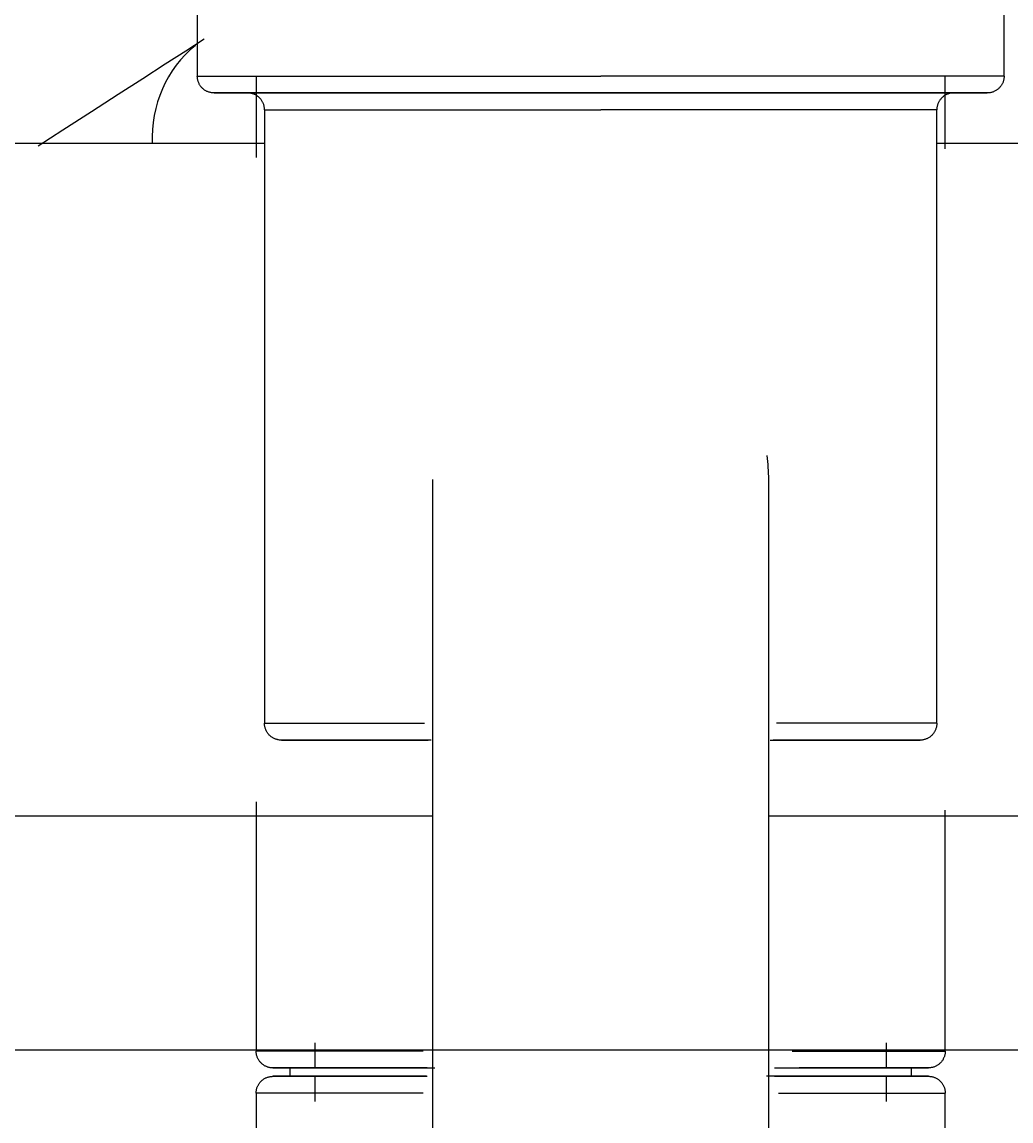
# Model space of a CAD drawing. Header units: millimetres. Extents: x 173236 to 801264, y -94969 to 615039.
# Drawn here: x 642958 to 643016.9, y 68465.2 to 68530.6 of the extents above; entities that cross this region are included whole.
import ezdxf

# ---------------------------------------------------------------- set-up
doc = ezdxf.new("R2010")
doc.units = ezdxf.units.MM
doc.header["$MEASUREMENT"] = 0
for name, color, linetype in [('VOX-A-ANNO-GRID-LINE', 254, 'Continuous'), ('VOX-A-ELEV-1-NEAR', 130, 'Continuous'), ('VOX-I- FURN-LAYOUT', 93, 'Continuous')]:
    doc.layers.add(name, color=color, linetype=linetype)

# ---------------------------------------------------------------- blocks, each defined once
blk = doc.blocks.new('dd')
at = {"layer": 'VOX-A-ANNO-GRID-LINE', "transparency": 33554610}
blk.add_line((725773.869, 159771.319), (698032.949, 159771.319), dxfattribs=at)
blk = doc.blocks.new('Shower_columns_15486 - Xref_5A9743C00 - Torture_dwg_H_PIVOT-1495418-First Floor')
for p, q in [((-0.8071, -1.3386), (-0.8071, -1.5289)), ((0.8071, -1.509), (0.8071, -1.3386)), ((-0.8071, -3.038), (-0.8071, -3.622)), ((0.8071, -3.622), (0.8071, -3.058)), ((-0.6693, -3.6024), (-0.6693, -3.6614)), ((0.6693, -3.6614), (0.6693, -3.6024)), ((-0.4162, -3.622), (-0.8071, -3.622)), ((0.4484, -3.622), (0.8071, -3.622)), ((-0.414, -3.6614), (-0.7677, -3.6614)), ((-0.7283, -3.6614), (-0.7283, -3.6811)), ((-0.7283, -3.6614), (-0.4115, -3.6614)), ((-0.6693, -3.6614), (-0.4068, -3.6614)), ((-0.4068, -3.6614), (-0.6693, -3.6614)), ((0.4068, -3.6614), (0.6693, -3.6614)), ((0.4068, -3.6614), (0.6693, -3.6614)), ((0.4115, -3.6614), (0.7283, -3.6614)), ((0.414, -3.6614), (0.7677, -3.6614)), ((0.7283, -3.6811), (0.7283, -3.6614)), ((-0.7677, -3.6811), (-0.414, -3.6811)), ((-0.4115, -3.6811), (-0.7283, -3.6811)), ((-0.6693, -3.6811), (-0.6693, -3.7402)), ((-0.6693, -3.6811), (-0.4068, -3.6811)), ((-0.6693, -3.6811), (-0.4068, -3.6811)), ((0.6693, -3.6811), (0.4068, -3.6811)), ((0.4068, -3.6811), (0.6693, -3.6811)), ((0.4115, -3.6811), (0.7283, -3.6811)), ((0.414, -3.6811), (0.7677, -3.6811)), ((0.6693, -3.7402), (0.6693, -3.6811)), ((-0.8071, -3.7205), (-0.8071, -4.4685)), ((-0.4162, -3.7205), (-0.8071, -3.7205)), ((0.4162, -3.7205), (0.8071, -3.7205)), ((0.8071, -4.4685), (0.8071, -3.7205))]:
    blk.add_line(p, q)
at = {"flags": 128}
for points in [[(-0.7677, -3.6614), (-0.7693, -3.6614), (-0.7709, -3.6613), (-0.7724, -3.6611), (-0.774, -3.6609), (-0.7755, -3.6606), (-0.7771, -3.6603), (-0.7786, -3.6599), (-0.7801, -3.6594), (-0.7816, -3.6589), (-0.783, -3.6583), (-0.7845, -3.6577), (-0.7859, -3.657), (-0.7873, -3.6562), (-0.7886, -3.6554), (-0.7899, -3.6545), (-0.7912, -3.6536), (-0.7925, -3.6527), (-0.7937, -3.6516), (-0.7948, -3.6506), (-0.796, -3.6495), (-0.797, -3.6483), (-0.7981, -3.6471), (-0.799, -3.6459), (-0.8, -3.6446), (-0.8008, -3.6433), (-0.8017, -3.642), (-0.8024, -3.6406), (-0.8032, -3.6392), (-0.8038, -3.6378), (-0.8044, -3.6363), (-0.805, -3.6348), (-0.8054, -3.6333), (-0.8059, -3.6318), (-0.8062, -3.6303), (-0.8065, -3.6287), (-0.8068, -3.6272), (-0.8069, -3.6256), (-0.807, -3.624), (-0.8071, -3.6225), (-0.8071, -3.622)], [(0.8071, -3.622), (0.8071, -3.6236), (0.807, -3.6252), (0.8068, -3.6268), (0.8066, -3.6283), (0.8063, -3.6299), (0.806, -3.6314), (0.8056, -3.6329), (0.8051, -3.6344), (0.8046, -3.6359), (0.804, -3.6374), (0.8033, -3.6388), (0.8026, -3.6402), (0.8019, -3.6416), (0.8011, -3.643), (0.8002, -3.6443), (0.7993, -3.6456), (0.7983, -3.6468), (0.7973, -3.648), (0.7963, -3.6492), (0.7951, -3.6503), (0.794, -3.6514), (0.7928, -3.6524), (0.7916, -3.6534), (0.7903, -3.6543), (0.789, -3.6552), (0.7876, -3.656), (0.7863, -3.6568), (0.7849, -3.6575), (0.7834, -3.6581), (0.782, -3.6587), (0.7805, -3.6593), (0.779, -3.6598), (0.7775, -3.6602), (0.776, -3.6605), (0.7744, -3.6608), (0.7729, -3.6611), (0.7713, -3.6613), (0.7697, -3.6614), (0.7681, -3.6614), (0.7677, -3.6614)], [(-0.4078, -3.6614), (-0.4335, -3.6614), (-0.4585, -3.6614), (-0.4827, -3.6614), (-0.5062, -3.6614), (-0.5289, -3.6614), (-0.5507, -3.6614), (-0.5717, -3.6614), (-0.5917, -3.6614), (-0.6108, -3.6614), (-0.6289, -3.6614), (-0.646, -3.6614), (-0.6621, -3.6614), (-0.6771, -3.6614), (-0.691, -3.6614), (-0.7038, -3.6614), (-0.7155, -3.6614), (-0.7261, -3.6614), (-0.7355, -3.6614), (-0.7437, -3.6614), (-0.7507, -3.6614), (-0.7565, -3.6614), (-0.7612, -3.6614), (-0.7646, -3.6614), (-0.7667, -3.6614), (-0.7677, -3.6614)], [(-0.7677, -3.6614), (-0.7671, -3.6614), (-0.7653, -3.6614), (-0.7622, -3.6614), (-0.7579, -3.6614), (-0.7524, -3.6614), (-0.7457, -3.6614), (-0.7378, -3.6614), (-0.7287, -3.6614), (-0.7185, -3.6614), (-0.7071, -3.6614), (-0.6946, -3.6614), (-0.681, -3.6614), (-0.6662, -3.6614), (-0.6505, -3.6614), (-0.6336, -3.6614), (-0.6158, -3.6614), (-0.597, -3.6614), (-0.5772, -3.6614), (-0.5565, -3.6614), (-0.5349, -3.6614), (-0.5124, -3.6614), (-0.4892, -3.6614), (-0.4651, -3.6614), (-0.4403, -3.6614), (-0.4148, -3.6614), (-0.3886, -3.6614)], [(0.4078, -3.6614), (0.4335, -3.6614), (0.4585, -3.6614), (0.4827, -3.6614), (0.5062, -3.6614), (0.5289, -3.6614), (0.5507, -3.6614), (0.5717, -3.6614), (0.5917, -3.6614), (0.6108, -3.6614), (0.6289, -3.6614), (0.646, -3.6614), (0.6621, -3.6614), (0.6771, -3.6614), (0.691, -3.6614), (0.7038, -3.6614), (0.7155, -3.6614), (0.7261, -3.6614), (0.7355, -3.6614), (0.7437, -3.6614), (0.7507, -3.6614), (0.7565, -3.6614), (0.7612, -3.6614), (0.7646, -3.6614), (0.7667, -3.6614), (0.7677, -3.6614)], [(0.7677, -3.6614), (0.7671, -3.6614), (0.7653, -3.6614), (0.7622, -3.6614), (0.7579, -3.6614), (0.7524, -3.6614), (0.7457, -3.6614), (0.7378, -3.6614), (0.7287, -3.6614), (0.7185, -3.6614), (0.7071, -3.6614), (0.6946, -3.6614), (0.681, -3.6614), (0.6662, -3.6614), (0.6505, -3.6614), (0.6336, -3.6614), (0.6158, -3.6614), (0.597, -3.6614), (0.5772, -3.6614), (0.5565, -3.6614), (0.5349, -3.6614), (0.5124, -3.6614), (0.4892, -3.6614), (0.4651, -3.6614)], [(-0.8071, -3.7205), (-0.8071, -3.7189), (-0.807, -3.7173), (-0.8068, -3.7158), (-0.8066, -3.7142), (-0.8063, -3.7127), (-0.806, -3.7111), (-0.8056, -3.7096), (-0.8051, -3.7081), (-0.8046, -3.7066), (-0.804, -3.7051), (-0.8033, -3.7037), (-0.8026, -3.7023), (-0.8019, -3.7009), (-0.8011, -3.6996), (-0.8002, -3.6982), (-0.7993, -3.697), (-0.7983, -3.6957), (-0.7973, -3.6945), (-0.7963, -3.6933), (-0.7951, -3.6922), (-0.794, -3.6912), (-0.7928, -3.6901), (-0.7916, -3.6891), (-0.7903, -3.6882), (-0.789, -3.6873), (-0.7876, -3.6865), (-0.7863, -3.6857), (-0.7849, -3.685), (-0.7834, -3.6844), (-0.782, -3.6838), (-0.7805, -3.6832), (-0.779, -3.6828), (-0.7775, -3.6823), (-0.776, -3.682), (-0.7744, -3.6817), (-0.7729, -3.6814), (-0.7713, -3.6813), (-0.7697, -3.6812), (-0.7681, -3.6811), (-0.7677, -3.6811)], [(-0.4078, -3.6811), (-0.4335, -3.6811), (-0.4585, -3.6811), (-0.4827, -3.6811), (-0.5062, -3.6811), (-0.5289, -3.6811), (-0.5507, -3.6811), (-0.5717, -3.6811), (-0.5917, -3.6811), (-0.6108, -3.6811), (-0.6289, -3.6811), (-0.646, -3.6811), (-0.6621, -3.6811), (-0.6771, -3.6811), (-0.691, -3.6811), (-0.7038, -3.6811), (-0.7155, -3.6811), (-0.7261, -3.6811), (-0.7355, -3.6811), (-0.7437, -3.6811), (-0.7507, -3.6811), (-0.7565, -3.6811), (-0.7612, -3.6811), (-0.7646, -3.6811), (-0.7667, -3.6811), (-0.7677, -3.6811)], [(-0.7677, -3.6811), (-0.7671, -3.6811), (-0.7653, -3.6811), (-0.7622, -3.6811), (-0.7579, -3.6811), (-0.7524, -3.6811), (-0.7457, -3.6811), (-0.7378, -3.6811), (-0.7287, -3.6811), (-0.7185, -3.6811), (-0.7071, -3.6811), (-0.6946, -3.6811), (-0.681, -3.6811), (-0.6662, -3.6811), (-0.6505, -3.6811), (-0.6336, -3.6811), (-0.6158, -3.6811), (-0.597, -3.6811), (-0.5772, -3.6811), (-0.5565, -3.6811), (-0.5349, -3.6811), (-0.5124, -3.6811), (-0.4892, -3.6811), (-0.4651, -3.6811)], [(0.7677, -3.6811), (0.7671, -3.6811), (0.7653, -3.6811), (0.7622, -3.6811), (0.7579, -3.6811), (0.7524, -3.6811), (0.7457, -3.6811), (0.7378, -3.6811), (0.7287, -3.6811), (0.7185, -3.6811), (0.7071, -3.6811), (0.6946, -3.6811), (0.681, -3.6811), (0.6662, -3.6811), (0.6505, -3.6811), (0.6336, -3.6811), (0.6158, -3.6811), (0.597, -3.6811), (0.5772, -3.6811), (0.5565, -3.6811), (0.5349, -3.6811), (0.5124, -3.6811), (0.4892, -3.6811), (0.4651, -3.6811), (0.4403, -3.6811), (0.4148, -3.6811), (0.3886, -3.6811)], [(0.4078, -3.6811), (0.4335, -3.6811), (0.4585, -3.6811), (0.4827, -3.6811), (0.5062, -3.6811), (0.5289, -3.6811), (0.5507, -3.6811), (0.5717, -3.6811), (0.5917, -3.6811), (0.6108, -3.6811), (0.6289, -3.6811), (0.646, -3.6811), (0.6621, -3.6811), (0.6771, -3.6811), (0.691, -3.6811), (0.7038, -3.6811), (0.7155, -3.6811), (0.7261, -3.6811), (0.7355, -3.6811), (0.7437, -3.6811), (0.7507, -3.6811), (0.7565, -3.6811), (0.7612, -3.6811), (0.7646, -3.6811), (0.7667, -3.6811), (0.7677, -3.6811)], [(0.7677, -3.6811), (0.7693, -3.6811), (0.7709, -3.6812), (0.7724, -3.6814), (0.774, -3.6816), (0.7755, -3.6819), (0.7771, -3.6822), (0.7786, -3.6826), (0.7801, -3.6831), (0.7816, -3.6836), (0.783, -3.6842), (0.7845, -3.6849), (0.7859, -3.6856), (0.7873, -3.6863), (0.7886, -3.6871), (0.7899, -3.688), (0.7912, -3.6889), (0.7925, -3.6899), (0.7937, -3.6909), (0.7948, -3.6919), (0.796, -3.693), (0.797, -3.6942), (0.7981, -3.6954), (0.799, -3.6966), (0.8, -3.6979), (0.8008, -3.6992), (0.8017, -3.7005), (0.8024, -3.7019), (0.8032, -3.7033), (0.8038, -3.7048), (0.8044, -3.7062), (0.805, -3.7077), (0.8054, -3.7092), (0.8059, -3.7107), (0.8062, -3.7122), (0.8065, -3.7138), (0.8068, -3.7153), (0.8069, -3.7169), (0.807, -3.7185), (0.8071, -3.72), (0.8071, -3.7205)]]:
    blk.add_lwpolyline(points, dxfattribs=at)
blk = doc.blocks.new('Shower_columns_15486 - Xref_5A9743C00 - Torture_dwg_K_LINK-1495419-First Floor')
for p, q in [((-0.8071, -1.4961), (-2.1457, -1.4961)), ((2.1457, -1.4961), (0.8071, -1.4961)), ((-2.1457, -3.0709), (-0.8071, -3.0709)), ((0.8071, -3.0709), (2.1457, -3.0709))]:
    blk.add_line(p, q)
blk = doc.blocks.new('Shower_columns_15486 - Xref_5A9743C00 - Torture_dwg_C_FIXED-1495420-First Floor')
for p, q in [((-0.9449, -0.0394), (-0.9449, -1.3386)), ((0.9449, -1.3386), (0.9449, -0.0394)), ((-0.9449, -1.3386), (0, -1.3386)), ((0.9449, -1.3386), (0, -1.3386)), ((-0.5322, -1.378), (-0.8612, -1.378)), ((0, -1.378), (-0.8612, -1.378)), ((-0.5483, -1.378), (-0.7863, -1.378)), ((-0.5483, -1.378), (-0.7863, -1.378)), ((0, -1.378), (-0.2789, -1.378)), ((0, -1.378), (-0.2562, -1.378)), ((0, -1.378), (-0.2555, -1.378)), ((0, -1.378), (0.182, -1.378)), ((0, -1.378), (0.2338, -1.378)), ((0.9055, -1.378), (0, -1.378)), ((0.1823, -1.378), (0, -1.378)), ((0.9055, -1.378), (0.4528, -1.378)), ((0.4612, -1.378), (0.8268, -1.378)), ((0.4612, -1.378), (0.8268, -1.378)), ((-0.7874, -1.4173), (-0.7874, -2.8543)), ((-0.7874, -1.4173), (0, -1.4173)), ((0.7874, -1.4173), (0, -1.4173)), ((0.7874, -2.8543), (0.7874, -1.4173)), ((-0.7874, -2.8543), (-0.4126, -2.8543)), ((0.7874, -2.8543), (0.4116, -2.8543)), ((-0.4128, -2.8937), (-0.748, -2.8937)), ((0.748, -2.8937), (0.4128, -2.8937)), ((0.748, -2.8937), (0.4128, -2.8937))]:
    blk.add_line(p, q)
at = {"flags": 128}
for points in [[(-0.9055, -1.378), (-0.9071, -1.3779), (-0.9087, -1.3778), (-0.9102, -1.3777), (-0.9118, -1.3774), (-0.9133, -1.3772), (-0.9149, -1.3768), (-0.9164, -1.3764), (-0.9179, -1.376), (-0.9194, -1.3754), (-0.9208, -1.3748), (-0.9223, -1.3742), (-0.9237, -1.3735), (-0.9251, -1.3727), (-0.9264, -1.3719), (-0.9277, -1.3711), (-0.929, -1.3702), (-0.9303, -1.3692), (-0.9315, -1.3682), (-0.9326, -1.3671), (-0.9338, -1.366), (-0.9348, -1.3649), (-0.9359, -1.3637), (-0.9368, -1.3624), (-0.9378, -1.3612), (-0.9386, -1.3599), (-0.9395, -1.3585), (-0.9402, -1.3571), (-0.9409, -1.3557), (-0.9416, -1.3543), (-0.9422, -1.3528), (-0.9427, -1.3514), (-0.9432, -1.3499), (-0.9437, -1.3484), (-0.944, -1.3468), (-0.9443, -1.3453), (-0.9445, -1.3437), (-0.9447, -1.3422), (-0.9448, -1.3406), (-0.9449, -1.339), (-0.9449, -1.3386)], [(0.9449, -1.3386), (0.9449, -1.3402), (0.9448, -1.3417), (0.9446, -1.3433), (0.9444, -1.3449), (0.9441, -1.3464), (0.9438, -1.3479), (0.9433, -1.3495), (0.9429, -1.351), (0.9424, -1.3525), (0.9418, -1.3539), (0.9411, -1.3554), (0.9404, -1.3568), (0.9397, -1.3581), (0.9389, -1.3595), (0.938, -1.3608), (0.9371, -1.3621), (0.9361, -1.3633), (0.9351, -1.3645), (0.934, -1.3657), (0.9329, -1.3668), (0.9318, -1.3679), (0.9306, -1.3689), (0.9294, -1.3699), (0.9281, -1.3708), (0.9268, -1.3717), (0.9254, -1.3725), (0.9241, -1.3733), (0.9227, -1.374), (0.9212, -1.3747), (0.9198, -1.3753), (0.9183, -1.3758), (0.9168, -1.3763), (0.9153, -1.3767), (0.9137, -1.3771), (0.9122, -1.3774), (0.9106, -1.3776), (0.9091, -1.3778), (0.9075, -1.3779), (0.9059, -1.378), (0.9055, -1.378)], [(-0.481, -1.378), (-0.5113, -1.378), (-0.5408, -1.378), (-0.5694, -1.378), (-0.5971, -1.378), (-0.6238, -1.378), (-0.6496, -1.378), (-0.6743, -1.378), (-0.6979, -1.378), (-0.7204, -1.378), (-0.7418, -1.378), (-0.762, -1.378), (-0.7809, -1.378), (-0.7986, -1.378), (-0.8151, -1.378), (-0.8302, -1.378), (-0.844, -1.378), (-0.8564, -1.378), (-0.8675, -1.378), (-0.8772, -1.378), (-0.8855, -1.378), (-0.8923, -1.378), (-0.8978, -1.378), (-0.9018, -1.378), (-0.9043, -1.378), (-0.9055, -1.378)], [(-0.9055, -1.378), (-0.9048, -1.378), (-0.9026, -1.378), (-0.899, -1.378), (-0.8939, -1.378), (-0.8875, -1.378), (-0.8796, -1.378), (-0.8702, -1.378), (-0.8595, -1.378), (-0.8475, -1.378), (-0.834, -1.378), (-0.8193, -1.378), (-0.8032, -1.378), (-0.7858, -1.378), (-0.7672, -1.378), (-0.7474, -1.378), (-0.7263, -1.378), (-0.7041, -1.378), (-0.6808, -1.378), (-0.6563, -1.378), (-0.6309, -1.378), (-0.6044, -1.378), (-0.5769, -1.378), (-0.5486, -1.378), (-0.5193, -1.378), (-0.4893, -1.378), (-0.4584, -1.378), (-0.4268, -1.378), (-0.3945, -1.378), (-0.3616, -1.378), (-0.3281, -1.378), (-0.2941, -1.378), (-0.2596, -1.378), (-0.2247, -1.378), (-0.1895, -1.378), (-0.1539, -1.378), (-0.1181, -1.378), (-0.0821, -1.378), (-0.046, -1.378), (-0.0098, -1.378), (0, -1.378)], [(-0.7874, -1.4173), (-0.7874, -1.4157), (-0.7875, -1.4142), (-0.7877, -1.4126), (-0.7879, -1.4111), (-0.7882, -1.4095), (-0.7885, -1.408), (-0.7889, -1.4064), (-0.7894, -1.4049), (-0.7899, -1.4035), (-0.7905, -1.402), (-0.7912, -1.4006), (-0.7919, -1.3991), (-0.7926, -1.3978), (-0.7934, -1.3964), (-0.7943, -1.3951), (-0.7952, -1.3938), (-0.7962, -1.3926), (-0.7972, -1.3914), (-0.7982, -1.3902), (-0.7993, -1.3891), (-0.8005, -1.388), (-0.8017, -1.387), (-0.8029, -1.386), (-0.8042, -1.3851), (-0.8055, -1.3842), (-0.8068, -1.3834), (-0.8082, -1.3826), (-0.8096, -1.3819), (-0.811, -1.3812), (-0.8125, -1.3806), (-0.814, -1.3801), (-0.8155, -1.3796), (-0.817, -1.3792), (-0.8185, -1.3788), (-0.8201, -1.3785), (-0.8216, -1.3783), (-0.8232, -1.3781), (-0.8248, -1.378), (-0.8263, -1.378), (-0.8268, -1.378)], [(0, -1.378), (-0.0362, -1.378), (-0.0724, -1.378)], [(0, -1.378), (0.0362, -1.378), (0.0724, -1.378), (0.1084, -1.378), (0.1443, -1.378), (0.1799, -1.378), (0.2152, -1.378), (0.2502, -1.378), (0.2848, -1.378), (0.319, -1.378), (0.3526, -1.378), (0.3857, -1.378), (0.4181, -1.378), (0.4499, -1.378), (0.481, -1.378), (0.5113, -1.378), (0.5408, -1.378), (0.5694, -1.378), (0.5971, -1.378), (0.6238, -1.378), (0.6496, -1.378), (0.6743, -1.378), (0.6979, -1.378), (0.7204, -1.378), (0.7418, -1.378), (0.762, -1.378), (0.7809, -1.378), (0.7986, -1.378), (0.8151, -1.378), (0.8302, -1.378), (0.844, -1.378), (0.8564, -1.378), (0.8675, -1.378), (0.8772, -1.378), (0.8855, -1.378), (0.8923, -1.378), (0.8978, -1.378), (0.9018, -1.378), (0.9043, -1.378), (0.9055, -1.378)], [(0.1895, -1.378), (0.1539, -1.378), (0.1181, -1.378), (0.0821, -1.378), (0.046, -1.378), (0.0098, -1.378), (0, -1.378)], [(0.9055, -1.378), (0.9048, -1.378), (0.9026, -1.378), (0.899, -1.378), (0.8939, -1.378), (0.8875, -1.378), (0.8796, -1.378), (0.8702, -1.378), (0.8595, -1.378), (0.8475, -1.378), (0.834, -1.378), (0.8193, -1.378), (0.8032, -1.378), (0.7858, -1.378), (0.7672, -1.378), (0.7474, -1.378), (0.7263, -1.378), (0.7041, -1.378), (0.6808, -1.378), (0.6563, -1.378), (0.6309, -1.378), (0.6044, -1.378), (0.5769, -1.378), (0.5486, -1.378), (0.5193, -1.378), (0.4893, -1.378), (0.4584, -1.378), (0.4268, -1.378)], [(0.8268, -1.378), (0.8252, -1.378), (0.8236, -1.3781), (0.8221, -1.3782), (0.8205, -1.3785), (0.819, -1.3787), (0.8174, -1.3791), (0.8159, -1.3795), (0.8144, -1.38), (0.8129, -1.3805), (0.8114, -1.3811), (0.81, -1.3817), (0.8086, -1.3824), (0.8072, -1.3832), (0.8059, -1.384), (0.8045, -1.3848), (0.8033, -1.3857), (0.802, -1.3867), (0.8008, -1.3877), (0.7996, -1.3888), (0.7985, -1.3899), (0.7975, -1.391), (0.7964, -1.3922), (0.7954, -1.3935), (0.7945, -1.3947), (0.7936, -1.3961), (0.7928, -1.3974), (0.792, -1.3988), (0.7913, -1.4002), (0.7907, -1.4016), (0.7901, -1.4031), (0.7895, -1.4045), (0.7891, -1.406), (0.7886, -1.4076), (0.7883, -1.4091), (0.788, -1.4106), (0.7877, -1.4122), (0.7876, -1.4138), (0.7875, -1.4153), (0.7874, -1.4169), (0.7874, -1.4173)], [(-0.748, -2.8937), (-0.7496, -2.8937), (-0.7512, -2.8936), (-0.7527, -2.8934), (-0.7543, -2.8932), (-0.7559, -2.8929), (-0.7574, -2.8926), (-0.7589, -2.8922), (-0.7604, -2.8917), (-0.7619, -2.8912), (-0.7634, -2.8906), (-0.7648, -2.89), (-0.7662, -2.8893), (-0.7676, -2.8885), (-0.7689, -2.8877), (-0.7703, -2.8868), (-0.7715, -2.8859), (-0.7728, -2.8849), (-0.774, -2.8839), (-0.7752, -2.8829), (-0.7763, -2.8818), (-0.7773, -2.8806), (-0.7784, -2.8794), (-0.7794, -2.8782), (-0.7803, -2.8769), (-0.7812, -2.8756), (-0.782, -2.8743), (-0.7828, -2.8729), (-0.7835, -2.8715), (-0.7841, -2.8701), (-0.7847, -2.8686), (-0.7853, -2.8671), (-0.7857, -2.8656), (-0.7862, -2.8641), (-0.7865, -2.8626), (-0.7868, -2.861), (-0.7871, -2.8595), (-0.7872, -2.8579), (-0.7874, -2.8563), (-0.7874, -2.8548), (-0.7874, -2.8543)], [(0.7874, -2.8543), (0.7874, -2.8559), (0.7873, -2.8575), (0.7871, -2.859), (0.7869, -2.8606), (0.7866, -2.8622), (0.7863, -2.8637), (0.7859, -2.8652), (0.7854, -2.8667), (0.7849, -2.8682), (0.7843, -2.8697), (0.7837, -2.8711), (0.783, -2.8725), (0.7822, -2.8739), (0.7814, -2.8752), (0.7805, -2.8766), (0.7796, -2.8778), (0.7786, -2.8791), (0.7776, -2.8803), (0.7766, -2.8815), (0.7755, -2.8826), (0.7743, -2.8836), (0.7731, -2.8847), (0.7719, -2.8857), (0.7706, -2.8866), (0.7693, -2.8875), (0.768, -2.8883), (0.7666, -2.8891), (0.7652, -2.8898), (0.7638, -2.8904), (0.7623, -2.891), (0.7608, -2.8916), (0.7593, -2.892), (0.7578, -2.8925), (0.7563, -2.8928), (0.7547, -2.8931), (0.7532, -2.8934), (0.7516, -2.8935), (0.75, -2.8937), (0.7485, -2.8937), (0.748, -2.8937)], [(-0.3973, -2.8937), (-0.4224, -2.8937), (-0.4467, -2.8937), (-0.4704, -2.8937), (-0.4932, -2.8937), (-0.5153, -2.8937), (-0.5366, -2.8937), (-0.557, -2.8937), (-0.5765, -2.8937), (-0.5951, -2.8937), (-0.6128, -2.8937), (-0.6294, -2.8937), (-0.6451, -2.8937), (-0.6597, -2.8937), (-0.6733, -2.8937), (-0.6858, -2.8937), (-0.6972, -2.8937), (-0.7075, -2.8937), (-0.7166, -2.8937), (-0.7246, -2.8937), (-0.7315, -2.8937), (-0.7371, -2.8937), (-0.7416, -2.8937), (-0.745, -2.8937), (-0.7471, -2.8937), (-0.748, -2.8937)], [(-0.748, -2.8937), (-0.7474, -2.8937), (-0.7456, -2.8937), (-0.7427, -2.8937), (-0.7385, -2.8937), (-0.7331, -2.8937), (-0.7266, -2.8937), (-0.7189, -2.8937), (-0.7101, -2.8937), (-0.7001, -2.8937), (-0.689, -2.8937), (-0.6768, -2.8937), (-0.6635, -2.8937), (-0.6492, -2.8937), (-0.6338, -2.8937), (-0.6174, -2.8937), (-0.6, -2.8937), (-0.5816, -2.8937), (-0.5624, -2.8937), (-0.5422, -2.8937), (-0.5212, -2.8937), (-0.4993, -2.8937), (-0.4766, -2.8937), (-0.4532, -2.8937), (-0.429, -2.8937), (-0.4042, -2.8937)], [(0.3973, -2.8937), (0.4224, -2.8937), (0.4467, -2.8937), (0.4704, -2.8937), (0.4932, -2.8937), (0.5153, -2.8937), (0.5366, -2.8937), (0.557, -2.8937), (0.5765, -2.8937), (0.5951, -2.8937), (0.6128, -2.8937), (0.6294, -2.8937), (0.6451, -2.8937), (0.6597, -2.8937), (0.6733, -2.8937), (0.6858, -2.8937), (0.6972, -2.8937), (0.7075, -2.8937), (0.7166, -2.8937), (0.7246, -2.8937), (0.7315, -2.8937), (0.7371, -2.8937), (0.7416, -2.8937), (0.745, -2.8937), (0.7471, -2.8937), (0.748, -2.8937)], [(0.748, -2.8937), (0.7474, -2.8937), (0.7456, -2.8937), (0.7427, -2.8937), (0.7385, -2.8937), (0.7331, -2.8937), (0.7266, -2.8937), (0.7189, -2.8937), (0.7101, -2.8937), (0.7001, -2.8937), (0.689, -2.8937), (0.6768, -2.8937), (0.6635, -2.8937), (0.6492, -2.8937), (0.6338, -2.8937), (0.6174, -2.8937), (0.6, -2.8937), (0.5816, -2.8937), (0.5624, -2.8937), (0.5422, -2.8937), (0.5212, -2.8937), (0.4993, -2.8937), (0.4766, -2.8937), (0.4532, -2.8937), (0.429, -2.8937), (0.4042, -2.8937)]]:
    blk.add_lwpolyline(points, dxfattribs=at)
blk.add_open_spline([(0.3937, -2.2835), (0.3937, -2.2644), (0.3923, -2.2454), (0.3896, -2.2267)], degree=3)
blk = doc.blocks.new('Shower_columns_15486 - Xref_5A9743C00 - Torture_dwg_D_FIXED-1495421-First Floor')
for p, q in [((-0.7874, 0.7874), (-2.3228, 0.7874)), ((1.8504, 0.7874), (0.7874, 0.7874)), ((-2.3228, -0.7874), (-0.3937, -0.7874)), ((0.3937, -0.7874), (1.8504, -0.7874))]:
    blk.add_line(p, q)
blk = doc.blocks.new('Shower_columns_15486 - Xref_5A9743C00 - Torture_dwg_L_FLEXO-1495424-First Floor')
at = {"flags": 128}
blk.add_lwpolyline([(-1.3175, -1.5017), (-1.2597, -1.4645), (-1.1927, -1.4213), (-1.1304, -1.3811), (-1.0727, -1.344), (-1.0199, -1.3099), (-0.9719, -1.279), (-0.9289, -1.2513)], dxfattribs=at)
blk.add_ellipse((-0.7651, -1.497), major_axis=(-0.16, 0.2482), ratio=0.953292, start_param=0.106998, end_param=1.018943)
blk = doc.blocks.new('Shower_columns_15486 - Xref_5A9743C00 - Torture_dwg-1495417-First Floor')
for name, p in [('Shower_columns_15486 - Xref_5A9743C00 - Torture_dwg_C_FIXED-1495420-First Floor', (0, 0)), ('Shower_columns_15486 - Xref_5A9743C00 - Torture_dwg_L_FLEXO-1495424-First Floor', (0, 0)), ('Shower_columns_15486 - Xref_5A9743C00 - Torture_dwg_H_PIVOT-1495418-First Floor', (0, 0)), ('Shower_columns_15486 - Xref_5A9743C00 - Torture_dwg_K_LINK-1495419-First Floor', (0, 0)), ('Shower_columns_15486 - Xref_5A9743C00 - Torture_dwg_D_FIXED-1495421-First Floor', (0, -2.2835))]:
    blk.add_blockref(name, p)
blk = doc.blocks.new('SHOWER')
at = {"layer": 'VOX-I- FURN-LAYOUT', "flags": 128}
for points in [[(1023026.953, 208804.029), (1023026.953, 208802.077), (1023026.953, 208800.144), (1023026.953, 208798.234), (1023026.953, 208796.349), (1023026.953, 208794.491), (1023026.953, 208792.665), (1023026.953, 208790.873), (1023026.953, 208789.118), (1023026.953, 208787.403), (1023026.953, 208785.73), (1023026.953, 208784.102), (1023026.953, 208782.523), (1023026.953, 208780.993), (1023026.953, 208779.516), (1023026.953, 208778.094), (1023026.953, 208776.73), (1023026.953, 208775.425), (1023026.953, 208774.182), (1023026.953, 208773.003), (1023026.953, 208771.889), (1023026.953, 208770.842), (1023026.953, 208769.864), (1023026.953, 208768.957), (1023026.953, 208768.122), (1023026.953, 208767.36), (1023026.953, 208766.673), (1023026.953, 208766.061), (1023026.953, 208765.526), (1023026.953, 208765.069), (1023026.953, 208764.69), (1023026.953, 208764.389), (1023026.953, 208764.168), (1023026.953, 208764.027), (1023026.953, 208763.965), (1023026.953, 208763.962)], [(1023046.953, 208763.962), (1023046.953, 208764.002), (1023046.953, 208764.122), (1023046.953, 208764.322), (1023046.953, 208764.601), (1023046.953, 208764.959), (1023046.953, 208765.395), (1023046.953, 208765.909), (1023046.953, 208766.5), (1023046.953, 208767.167), (1023046.953, 208767.909), (1023046.953, 208768.725), (1023046.953, 208769.612), (1023046.953, 208770.571), (1023046.953, 208771.599), (1023046.953, 208772.695), (1023046.953, 208773.857), (1023046.953, 208775.084), (1023046.953, 208776.372), (1023046.953, 208777.72), (1023046.953, 208779.127), (1023046.953, 208780.589), (1023046.953, 208782.105), (1023046.953, 208783.671), (1023046.953, 208785.286), (1023046.953, 208786.947), (1023046.953, 208788.651), (1023046.953, 208790.396), (1023046.953, 208792.178), (1023046.953, 208793.995), (1023046.953, 208795.844), (1023046.953, 208797.722), (1023046.953, 208799.626), (1023046.953, 208801.553), (1023046.953, 208803.5)]]:
    blk.add_lwpolyline(points, dxfattribs=at)
at = {"layer": 'VOX-I- FURN-LAYOUT', "xscale": 25.4, "yscale": 25.4, "zscale": 25.4, "rotation": 180}
blk.add_blockref('Shower_columns_15486 - Xref_5A9743C00 - Torture_dwg-1495417-First Floor', (1023036.953, 208705.962), dxfattribs=at)
blk = doc.blocks.new('1ST FLOOR FURNITURE')
at = {"rotation": 180}
blk.add_blockref('SHOWER', (1667006.515, 380234.195), dxfattribs=at)

msp = doc.modelspace()

# ---------------------------------------------------------------- block references
at = {"layer": 'VOX-A-ANNO-GRID-LINE'}
msp.add_blockref('dd', (-68075.857, -91301.909), dxfattribs=at)
at = {"layer": 'VOX-A-ELEV-1-NEAR'}
msp.add_blockref('1ST FLOOR FURNITURE', (-977.094, -102966.876), dxfattribs=at)

doc.saveas('drawing.dxf')
